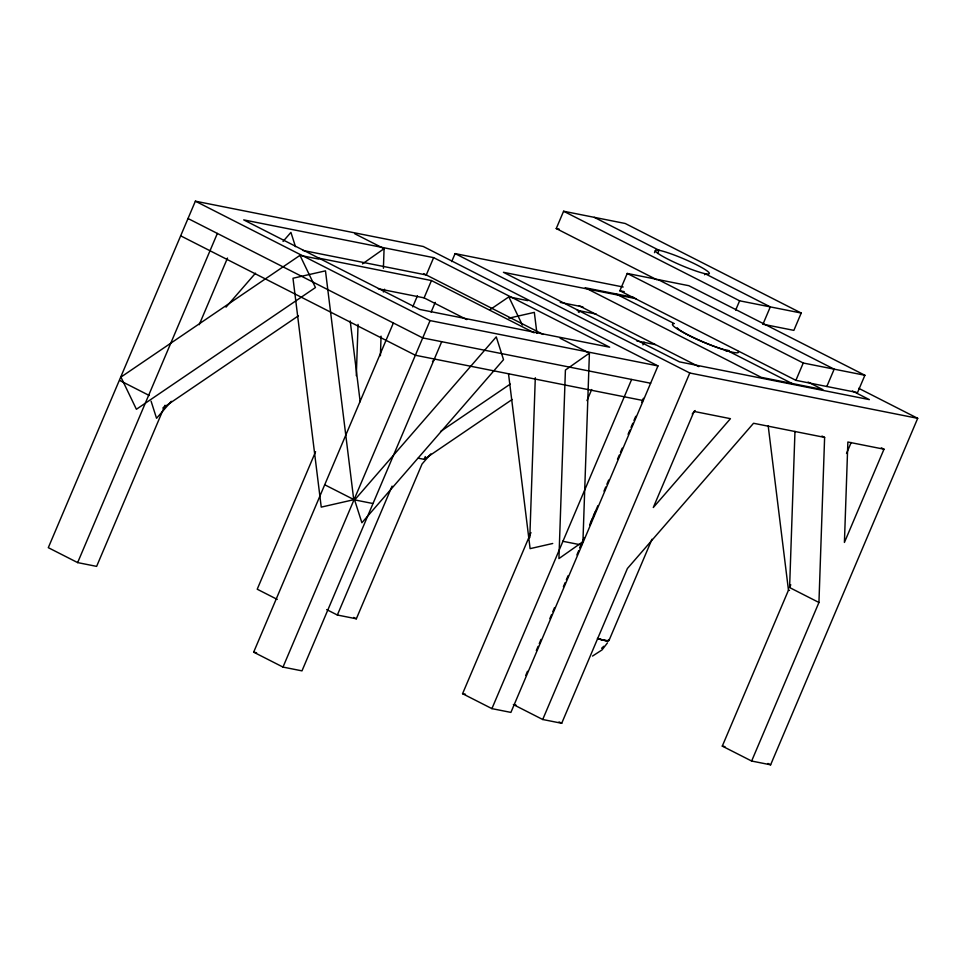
<?xml version="1.0" encoding="UTF-8"?>
<svg xmlns="http://www.w3.org/2000/svg" width="966" height="966" viewBox="0 0 966 966"><rect width="100%" height="100%" fill="white"/><g stroke="black" fill="none" stroke-linecap="round" stroke-linejoin="round"><path stroke-width="1.45" d="M356.297 375.677L358.06 324.395M380.399 355.742L381.075 336.144M383.405 268.27L384.082 248.66L354.739 233.736M529.803 537.627L535.297 377.754M589.405 353.133L582.933 541.672L558.928 558.59L565.412 370.05L589.405 353.133L560.075 338.209M768.199 425.934L788.473 590.19L722.29 746.114L751.633 761.039L818.939 602.482L789.596 587.545L794.97 431.391M818.939 602.482L824.614 437.393L821.945 436.04M642.909 344.874L644.068 342.133M846.518 453.477L851.167 442.5M530.962 532.592L462.569 693.697L491.911 708.633L510.905 712.401L657.979 365.909L423.289 246.499L195.374 201.182L48.3 547.674L77.642 562.598L96.624 566.378L165.017 405.261M77.642 562.598L217.362 233.434M199.213 324.709L227.505 258.043M315.58 451.714L257.222 589.212L277.218 599.391M383.381 291.986L384.565 289.208M441.704 341.698L301.984 670.863L282.99 667.083L253.66 652.159L393.379 322.994M412.724 306.91L417.433 295.801M433.637 257.644L243.71 219.886L419.727 309.446L609.655 347.205L433.637 257.644L426.284 274.972L302.612 250.375M378.418 288.786L424.098 297.866L431.452 280.551L534.126 332.787M451.702 261.593L455.095 253.599L623.179 287.011M431.126 312.078L435.243 302.358M282.99 667.083L430.075 320.591L657.979 365.909M326.689 609.594L337.351 615.016L392.075 486.127M337.351 615.016L356.345 618.795L422.045 464.018L430.848 453.887M418.206 458.198L424.134 459.333L425.306 456.58M657.013 279.838L556.247 228.556L563.601 211.24L625.207 223.484L801.225 313.044L793.871 330.372L763.188 324.274M619.882 290.778L627.236 273.45L688.867 285.707L864.896 375.267L857.53 392.594L795.899 380.338L619.882 290.778L624.265 291.647M586.966 400.636L591.687 389.527M654.489 252.694L655.407 250.532M657.568 253.49L658.945 250.242L594.283 217.338M491.911 708.633L631.631 379.457M525.733 675.476L527.496 671.31M536.323 650.529L538.086 646.363M539.257 643.597L541.02 639.432M549.847 618.651L551.61 614.485M552.793 611.72L554.556 607.566M563.383 586.773L565.146 582.607M566.317 579.841L568.093 575.688M576.907 554.895L578.682 550.741M579.854 547.964L581.617 543.81M590.443 523.017L592.206 518.863M593.39 516.086L595.153 511.932M603.979 491.139L605.742 486.985M606.914 484.207L608.677 480.054M617.503 459.261L619.266 455.107M620.45 452.33L622.213 448.176M628.093 434.314L629.856 430.16M631.04 427.383L632.802 423.229M633.974 420.452L635.749 416.298M641.629 402.436L643.392 398.282M580.216 547.275L584.333 537.579M589.622 525.106L597.857 505.713M704.564 274.767L705.023 273.68A29.801 3.574 23 0 1 667.965 259.19A29.801 3.574 23 0 1 658.945 250.254M516.086 705.12L513.381 704.576L542.711 719.501L689.784 373.009L917.7 418.326L770.627 764.818L751.633 761.039M735.657 310.122L739.618 300.8L801.225 313.044M542.711 719.501L561.705 723.28L627.405 568.503L753.54 423.265L824.614 437.393M726.19 351.322L726.649 350.235L791.927 383.442M609.063 640.337L651.978 539.245M762.947 324.226L770.3 306.898L705.023 273.68M795.899 380.338L803.253 363.011L864.896 375.267M826.824 386.485L834.177 369.169L658.148 279.609M789.596 587.545L790.78 584.768M883.999 449.202L844.417 542.445L847.87 442.017L883.999 449.202L881.33 447.838M607.493 642.837L602.047 649.901L592.52 656.071M226.008 307.152L255.519 273.161M283.05 241.452L290.923 232.383L295.463 246.632M171.308 401.301L156.552 418.302L151.094 401.204M432.49 361.586L434.459 359.316M354.619 499.977L496.258 336.868L503.528 359.666L361.888 522.775L354.619 499.977L325.276 485.053M692.236 413.979L695.194 410.562M603.81 646.254L601.601 648.295M362.479 263.887L384.082 248.66M299.991 255.35L120.931 377.09L136.399 409.282L315.459 287.542L299.991 255.35L318.985 259.13M162.843 407.99L298.385 315.834M490.197 309.555L508.84 296.876L527.834 300.655M578.211 311.825L579.153 312.477M440.556 431.488L510.253 384.094M424.134 459.333L512.149 399.501M508.901 318.164L534.331 312.368L536.915 333.306M353.749 499.712L321.243 507.114L292.988 278.244L325.482 270.842L353.749 499.712L372.731 503.479M552.709 543.484L530.105 548.64L508.49 373.625M556.247 228.556L559.169 229.135M633.672 297.419L585.215 287.783L761.244 377.344L822.851 389.6L808.071 382.077M636.099 298.675L503.431 272.303L679.448 361.864L869.376 399.622L852.423 391.001M560.244 302.394L582.896 306.898M317.983 257.982L431.452 280.551M577.221 310.303L596.203 314.083M636.811 340.938L655.322 344.62M650.625 383.236L422.71 337.919L188.02 218.509M643.271 400.564L415.356 355.246L180.666 235.825M562.598 541.238L581.592 545.005M253.66 652.159L256.582 652.738M462.569 693.697L465.491 694.276M722.29 746.114L725.007 746.658M788.473 590.19L789.512 590.407M563.601 211.24L739.618 300.8M858.689 388.296L917.7 418.326M627.236 273.45L803.253 363.011M615.91 293.881L673.966 323.429M579.214 305.799L698.792 366.645M455.095 253.599L689.784 373.009M423.615 273.607L543.182 334.453M424.098 297.866L466.771 319.577M195.374 201.182L430.075 320.591M119.941 380.568L149.283 395.505M767.958 763.466L770.627 764.818M353.677 617.431L356.345 618.795M559.036 721.928L561.705 723.28M508.84 296.876L522.377 325.047M350.199 320.99L360.173 401.771M738.326 351.467A35.827 4.299 23 0 1 702.391 341.614A35.827 4.299 23 0 1 673.918 323.719M608.809 639.528A29.777 3.574 23 0 1 598.063 638.707M608.677 639.685A29.463 3.538 23 0 1 598.316 638.743M608.532 639.806A29.221 3.514 23 0 1 597.399 638.417M725.369 349.921A29.801 3.574 23 0 1 696.45 339.054A29.801 3.574 23 0 1 677.202 327.74M729.088 350.573A29.777 3.574 23 0 1 726.879 350.284M659.186 250.291A29.777 3.574 23 0 1 696.788 264.901A29.777 3.574 23 0 1 705.252 273.728M694.071 411.431L653.294 507.524L730.453 418.676L694.071 411.431"/></g></svg>
